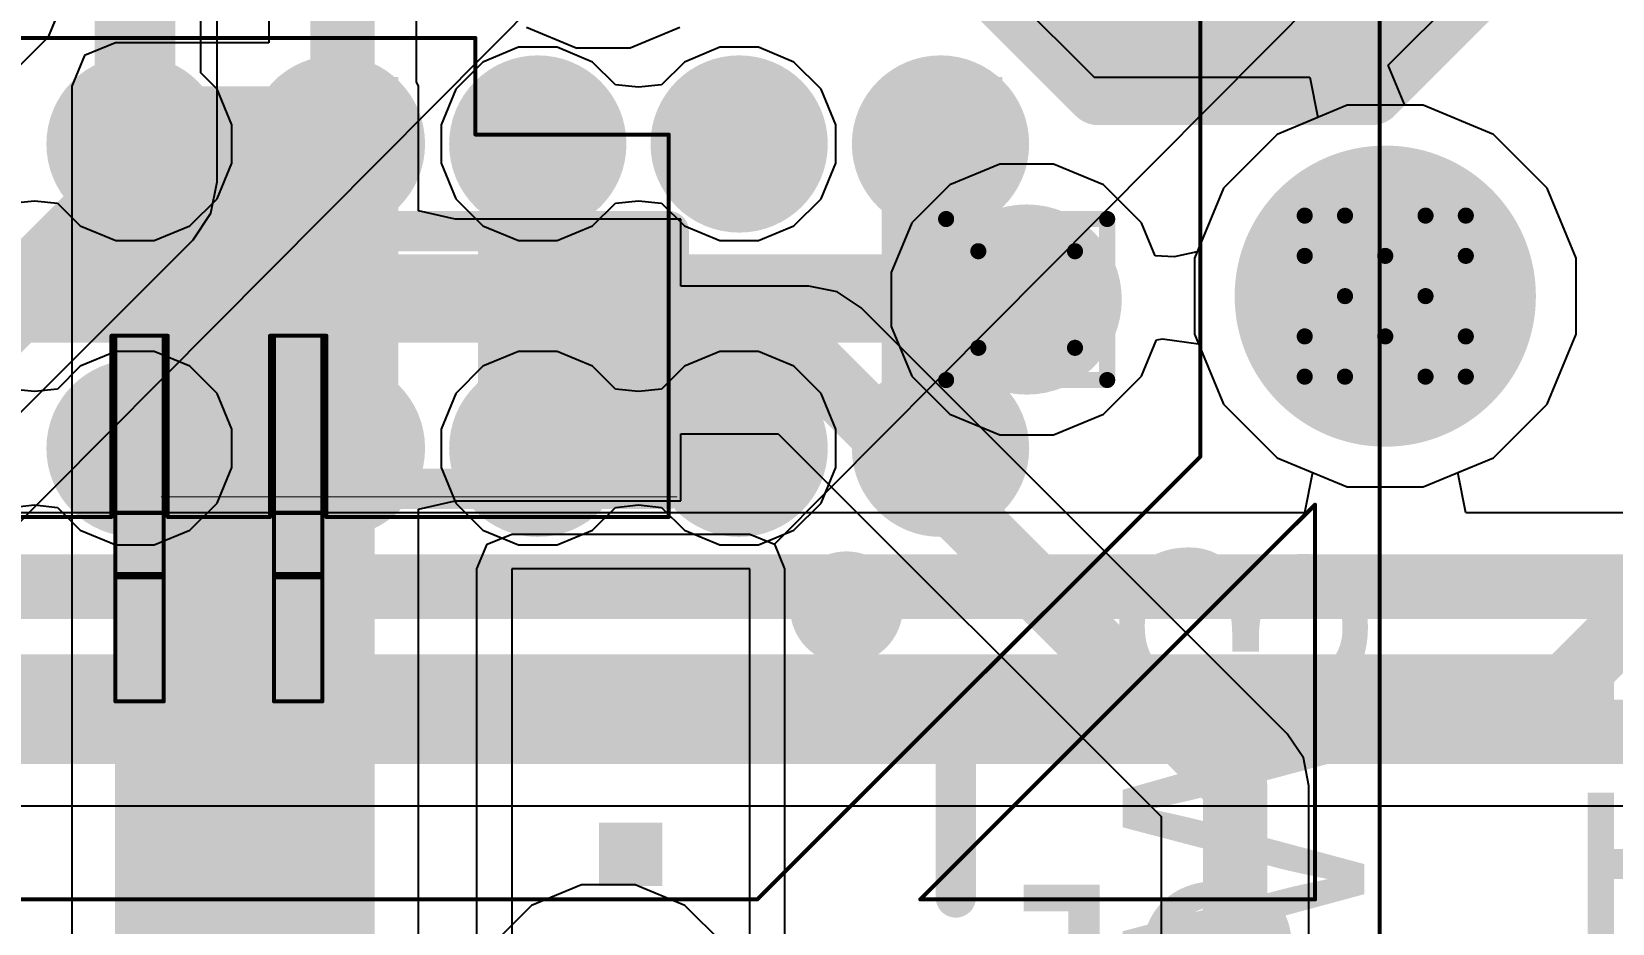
# Model space of a CAD drawing. Header units: inches. Extents: x -6 to 5433, y -4 to 5447.
# Drawn here: x 21.652 to 26.637, y -1.062 to 1.751 of the extents above; entities that cross this region are included whole.
import ezdxf

# ---------------------------------------------------------------- set-up
doc = ezdxf.new("R2010")
doc.units = ezdxf.units.IN
for name, color, linetype in [('Bottom Layer', 5, 'Continuous'), ('Bottom Overlay', 54, 'Continuous'), ('Bottom Paste', 16, 'Continuous'), ('Bottom Solder', 6, 'Continuous'), ('Drill Drawing', 1, 'Continuous'), ('Ground', 16, 'Continuous'), ('Mechanical 4', 56, 'Continuous'), ('Pad Holes', 156, 'Continuous'), ('Power', 76, 'Continuous'), ('Top Layer', 1, 'Continuous'), ('Top Overlay', 2, 'Continuous'), ('Top Paste', 8, 'Continuous'), ('Top Solder', 216, 'Continuous'), ('Via Holes', 16, 'Continuous')]:
    doc.layers.add(name, color=color, linetype=linetype)
doc.styles.add('Arial', font='', dxfattribs={"height": 0.2})
doc.styles.get('Arial').set_extended_font_data('Arial')

# ---------------------------------------------------------------- blocks, each defined once
blk = doc.blocks.new('T__________B_20')
at = {"layer": 'Bottom Layer'}
blk.add_hatch(color=5, dxfattribs=at).paths.add_polyline_path([(0.381, 0.762), (-0.381, 0.762), (-0.762, 0.381), (-0.762, -0.381), (-0.381, -0.762), (0.381, -0.762), (0.762, -0.381), (0.762, 0.381)])
at = {"layer": 'Bottom Paste'}
blk.add_hatch(color=16, dxfattribs=at).paths.add_polyline_path([(0.381, 0.762), (-0.381, 0.762), (-0.762, 0.381), (-0.762, -0.381), (-0.381, -0.762), (0.381, -0.762), (0.762, -0.381), (0.762, 0.381)])
at = {"layer": 'Bottom Solder'}
blk.add_hatch(color=6, dxfattribs=at).paths.add_polyline_path([(0.4318, 0.8636), (-0.4318, 0.8636), (-0.8636, 0.4318), (-0.8636, -0.4318), (-0.4318, -0.8636), (0.4318, -0.8636), (0.8636, -0.4318), (0.8636, 0.4318)])
at = {"layer": 'Bottom Overlay'}
for points in [[(-0.9398, 0.4318, 0.2, 0.2, 0), (-0.4318, 0.9398, 0.2, 0.2, 0)], [(0.4318, 0.9398, 0.2, 0.2, 0), (-0.4318, 0.9398, 0.2, 0.2, 0)], [(0.9398, 0.4318, 0.2, 0.2, 0), (0.4318, 0.9398, 0.2, 0.2, 0)], [(-0.9398, -0.4318, 0.2, 0.2, 0), (-0.9398, 0.4318, 0.2, 0.2, 0)], [(0.9398, -0.4318, 0.2, 0.2, 0), (0.9398, 0.4318, 0.2, 0.2, 0)], [(-0.4318, -0.9398, 0.2, 0.2, 0), (-0.9398, -0.4318, 0.2, 0.2, 0)], [(0.4318, -0.9398, 0.2, 0.2, 0), (0.9398, -0.4318, 0.2, 0.2, 0)], [(0.4318, -0.9398, 0.2, 0.2, 0), (-0.4318, -0.9398, 0.2, 0.2, 0)]]:
    blk.add_lwpolyline(points, format="xyseb", dxfattribs=at)
for points in [[(-0.4818, 0.9398, 0.1, 0.1, 1), (-0.3818, 0.9398, 0.1, 0.1, 1)], [(-0.4818, 0.9398, 0.1, 0.1, 1), (-0.3818, 0.9398, 0.1, 0.1, 1)], [(0.3818, 0.9398, 0.1, 0.1, 1), (0.4818, 0.9398, 0.1, 0.1, 1)], [(0.3818, 0.9398, 0.1, 0.1, 1), (0.4818, 0.9398, 0.1, 0.1, 1)], [(-0.9898, 0.4318, 0.1, 0.1, 1), (-0.8898, 0.4318, 0.1, 0.1, 1)], [(-0.9898, 0.4318, 0.1, 0.1, 1), (-0.8898, 0.4318, 0.1, 0.1, 1)], [(0.8898, 0.4318, 0.1, 0.1, 1), (0.9898, 0.4318, 0.1, 0.1, 1)], [(0.8898, 0.4318, 0.1, 0.1, 1), (0.9898, 0.4318, 0.1, 0.1, 1)], [(-0.9898, -0.4318, 0.1, 0.1, 1), (-0.8898, -0.4318, 0.1, 0.1, 1)], [(-0.9898, -0.4318, 0.1, 0.1, 1), (-0.8898, -0.4318, 0.1, 0.1, 1)], [(0.8898, -0.4318, 0.1, 0.1, 1), (0.9898, -0.4318, 0.1, 0.1, 1)], [(0.8898, -0.4318, 0.1, 0.1, 1), (0.9898, -0.4318, 0.1, 0.1, 1)], [(-0.4818, -0.9398, 0.1, 0.1, 1), (-0.3818, -0.9398, 0.1, 0.1, 1)], [(-0.4818, -0.9398, 0.1, 0.1, 1), (-0.3818, -0.9398, 0.1, 0.1, 1)], [(0.3818, -0.9398, 0.1, 0.1, 1), (0.4818, -0.9398, 0.1, 0.1, 1)], [(0.3818, -0.9398, 0.1, 0.1, 1), (0.4818, -0.9398, 0.1, 0.1, 1)]]:
    blk.add_lwpolyline(points, format="xyseb", close=True, dxfattribs=at)
blk = doc.blocks.new('TL3340AF160QG_B_50')
at = {"layer": 'Bottom Layer'}
for points in [[(-0.3, -0.075), (0.3, -0.075), (0.3, -1.875), (-0.3, -1.875)], [(-1.325, -0.875), (-1.125, -0.875), (-1.125, -1.075), (-1.325, -1.075)], [(-1.325, -0.875), (-1.125, -0.875), (-1.125, -1.075), (-1.325, -1.075)]]:
    blk.add_hatch(color=5, dxfattribs=at).paths.add_polyline_path(points)
at = {"layer": 'Bottom Paste'}
blk.add_hatch(color=16, dxfattribs=at).paths.add_polyline_path([(-0.3, -0.075), (0.3, -0.075), (0.3, -1.875), (-0.3, -1.875)])
at = {"layer": 'Bottom Solder'}
blk.add_hatch(color=6, dxfattribs=at).paths.add_polyline_path([(-0.4016, 0.0266), (0.4016, 0.0266), (0.4016, -1.9766), (-0.4016, -1.9766)])
at = {"layer": 'Bottom Layer'}
for p, q in [((-0.85, -1.875), (-0.85, -0.075)), ((-1.6, -0.375), (-1.6, -1.875)), ((-1.6, -1.875), (-0.85, -1.875))]:
    blk.add_line(p, q, dxfattribs=at)
at = {"layer": 'Bottom Overlay'}
for points in [[(-2.25, -0.8385, 0.127, 0.127, 0), (-2.25, -1.425, 0.127, 0.127, 0)], [(-1.9135, -1.425, 0.127, 0.127, 0), (-2.25, -1.425, 0.127, 0.127, 0)]]:
    blk.add_lwpolyline(points, format="xyseb", dxfattribs=at)
for points in [[(-2.2818, -0.8385, 0.0635, 0.0635, 1), (-2.2183, -0.8385, 0.0635, 0.0635, 1)], [(-2.2818, -1.425, 0.0635, 0.0635, 1), (-2.2183, -1.425, 0.0635, 0.0635, 1)], [(-2.2818, -1.425, 0.0635, 0.0635, 1), (-2.2183, -1.425, 0.0635, 0.0635, 1)], [(-1.9452, -1.425, 0.0635, 0.0635, 1), (-1.8817, -1.425, 0.0635, 0.0635, 1)], [(-1.8542, -1.7526, 0.254, 0.254, 1), (-1.9558, -1.7526, 0.254, 0.254, 1)], [(-2.0193, -1.7526, 0.127, 0.127, 1), (-1.8923, -1.7526, 0.127, 0.127, 1)], [(-1.9177, -1.7526, 0.127, 0.127, 1), (-1.7907, -1.7526, 0.127, 0.127, 1)]]:
    blk.add_lwpolyline(points, format="xyseb", close=True, dxfattribs=at)
at = {"layer": 'Bottom Solder'}
for p, q in [((-0.74, -0.075), (-0.74, -1.875)), ((-1.71, -1.875), (-1.71, -0.3751)), ((-1.6778, -1.9528), (-1.71, -1.875)), ((-0.74, -1.875), (-0.7722, -1.9528)), ((0.7722, -1.9528), (-5410.5359, -5449.3121)), ((-1.6778, -1.9528), (-5410.5359, -5449.3121)), ((-1.6, -1.985), (-1.6778, -1.9528)), ((-0.85, -1.985), (-1.6, -1.985)), ((-0.7722, -1.9528), (-0.85, -1.985))]:
    blk.add_line(p, q, dxfattribs=at)
blk = doc.blocks.new('R___0402_B_80')
at = {"layer": 'Bottom Layer'}
for points in [[(-0.2413, 0.3175), (-0.2413, -0.3175), (-0.6985, -0.3175), (-0.6985, 0.3175)], [(0.6985, 0.3175), (0.6985, -0.3175), (0.2413, -0.3175), (0.2413, 0.3175)]]:
    blk.add_hatch(color=5, dxfattribs=at).paths.add_polyline_path(points)
at = {"layer": 'Bottom Paste'}
for points in [[(-0.2413, 0.3175), (-0.2413, -0.3175), (-0.6985, -0.3175), (-0.6985, 0.3175)], [(0.6985, 0.3175), (0.6985, -0.3175), (0.2413, -0.3175), (0.2413, 0.3175)]]:
    blk.add_hatch(color=16, dxfattribs=at).paths.add_polyline_path(points)
at = {"layer": 'Bottom Solder'}
for points in [[(-0.1863, 0.3725), (-0.1863, -0.3725), (-0.7535, -0.3725), (-0.7535, 0.3725)], [(0.7535, 0.3725), (0.7535, -0.3725), (0.1863, -0.3725), (0.1863, 0.3725)]]:
    blk.add_hatch(color=6, dxfattribs=at).paths.add_polyline_path(points)
at = {"layer": 'Bottom Overlay'}
for points in [[(0.7874, 0.4064, 0.127, 0.127, 0), (-0.7874, 0.4064, 0.127, 0.127, 0)], [(-0.7874, 0.4064, 0.127, 0.127, 0), (-0.7874, -0.4064, 0.127, 0.127, 0)], [(0.7874, 0.4064, 0.127, 0.127, 0), (0.7874, -0.4064, 0.127, 0.127, 0)], [(0.8128, 0.4318, 0.00323, 0.00323, 0), (-0.8128, 0.4318, 0.00323, 0.00323, 0)], [(0.7874, -0.4064, 0.127, 0.127, 0), (-0.7874, -0.4064, 0.127, 0.127, 0)]]:
    blk.add_lwpolyline(points, format="xyseb", dxfattribs=at)
for points in [[(-0.8191, 0.4064, 0.0635, 0.0635, 1), (-0.7556, 0.4064, 0.0635, 0.0635, 1)], [(-0.8191, 0.4064, 0.0635, 0.0635, 1), (-0.7556, 0.4064, 0.0635, 0.0635, 1)], [(0.7556, 0.4064, 0.0635, 0.0635, 1), (0.8191, 0.4064, 0.0635, 0.0635, 1)], [(0.7556, 0.4064, 0.0635, 0.0635, 1), (0.8191, 0.4064, 0.0635, 0.0635, 1)], [(-0.8136, 0.4318, 0.00161, 0.00161, 1), (-0.812, 0.4318, 0.00161, 0.00161, 1)], [(0.812, 0.4318, 0.00161, 0.00161, 1), (0.8136, 0.4318, 0.00161, 0.00161, 1)], [(-0.8191, -0.4064, 0.0635, 0.0635, 1), (-0.7556, -0.4064, 0.0635, 0.0635, 1)], [(-0.8191, -0.4064, 0.0635, 0.0635, 1), (-0.7556, -0.4064, 0.0635, 0.0635, 1)], [(0.7556, -0.4064, 0.0635, 0.0635, 1), (0.8191, -0.4064, 0.0635, 0.0635, 1)], [(0.7556, -0.4064, 0.0635, 0.0635, 1), (0.8191, -0.4064, 0.0635, 0.0635, 1)]]:
    blk.add_lwpolyline(points, format="xyseb", close=True, dxfattribs=at)
blk = doc.blocks.new('ADM6_30_01_5_L_4_2_A_TR_155')
at = {"layer": 'Bottom Solder'}
h = blk.add_hatch(color=6, dxfattribs=at)
edge = h.paths.add_edge_path()
edge.add_arc((-10.61, 1.27), 0.1016, 0, 360)
at = {"layer": 'Pad Holes'}
h = blk.add_hatch(color=7, dxfattribs=at)
edge = h.paths.add_edge_path()
edge.add_arc((-10.61, 1.27), 0.475, 0, 360)
at = {"layer": 'Top Layer'}
h = blk.add_hatch(color=1, dxfattribs=at)
edge = h.paths.add_edge_path()
edge.add_arc((-9.2075, 1.75), 0.178, 0, 360)
h = blk.add_hatch(color=1, dxfattribs=at)
edge = h.paths.add_edge_path()
edge.add_arc((-8.5725, 1.75), 0.178, 0, 360)
h = blk.add_hatch(color=1, dxfattribs=at)
edge = h.paths.add_edge_path()
edge.add_arc((-7.9375, 1.75), 0.178, 0, 360)
h = blk.add_hatch(color=1, dxfattribs=at)
edge = h.paths.add_edge_path()
edge.add_arc((-7.3025, 1.75), 0.178, 0, 360)
h = blk.add_hatch(color=1, dxfattribs=at)
edge = h.paths.add_edge_path()
edge.add_arc((-6.6675, 1.75), 0.178, 0, 360)
h = blk.add_hatch(color=1, dxfattribs=at)
edge = h.paths.add_edge_path()
edge.add_arc((-9.2075, 0.79), 0.178, 0, 360)
h = blk.add_hatch(color=1, dxfattribs=at)
edge = h.paths.add_edge_path()
edge.add_arc((-8.5725, 0.79), 0.178, 0, 360)
h = blk.add_hatch(color=1, dxfattribs=at)
edge = h.paths.add_edge_path()
edge.add_arc((-7.9375, 0.79), 0.178, 0, 360)
h = blk.add_hatch(color=1, dxfattribs=at)
edge = h.paths.add_edge_path()
edge.add_arc((-7.3025, 0.79), 0.178, 0, 360)
h = blk.add_hatch(color=1, dxfattribs=at)
edge = h.paths.add_edge_path()
edge.add_arc((-6.6675, 0.79), 0.178, 0, 360)
at = {"layer": 'Top Paste'}
h = blk.add_hatch(color=8, dxfattribs=at)
edge = h.paths.add_edge_path()
edge.add_arc((-9.2075, 1.75), 0.178, 0, 360)
h = blk.add_hatch(color=8, dxfattribs=at)
edge = h.paths.add_edge_path()
edge.add_arc((-8.5725, 1.75), 0.178, 0, 360)
h = blk.add_hatch(color=8, dxfattribs=at)
edge = h.paths.add_edge_path()
edge.add_arc((-7.9375, 1.75), 0.178, 0, 360)
h = blk.add_hatch(color=8, dxfattribs=at)
edge = h.paths.add_edge_path()
edge.add_arc((-7.3025, 1.75), 0.178, 0, 360)
h = blk.add_hatch(color=8, dxfattribs=at)
edge = h.paths.add_edge_path()
edge.add_arc((-6.6675, 1.75), 0.178, 0, 360)
h = blk.add_hatch(color=8, dxfattribs=at)
edge = h.paths.add_edge_path()
edge.add_arc((-9.2075, 0.79), 0.178, 0, 360)
h = blk.add_hatch(color=8, dxfattribs=at)
edge = h.paths.add_edge_path()
edge.add_arc((-8.5725, 0.79), 0.178, 0, 360)
h = blk.add_hatch(color=8, dxfattribs=at)
edge = h.paths.add_edge_path()
edge.add_arc((-7.9375, 0.79), 0.178, 0, 360)
h = blk.add_hatch(color=8, dxfattribs=at)
edge = h.paths.add_edge_path()
edge.add_arc((-7.3025, 0.79), 0.178, 0, 360)
h = blk.add_hatch(color=8, dxfattribs=at)
edge = h.paths.add_edge_path()
edge.add_arc((-6.6675, 0.79), 0.178, 0, 360)
at = {"layer": 'Top Solder'}
h = blk.add_hatch(color=216, dxfattribs=at)
edge = h.paths.add_edge_path()
edge.add_arc((-9.2075, 1.75), 0.2796, 0, 360)
h = blk.add_hatch(color=216, dxfattribs=at)
edge = h.paths.add_edge_path()
edge.add_arc((-8.5725, 1.75), 0.2796, 0, 360)
h = blk.add_hatch(color=216, dxfattribs=at)
edge = h.paths.add_edge_path()
edge.add_arc((-7.9375, 1.75), 0.2796, 0, 360)
h = blk.add_hatch(color=216, dxfattribs=at)
edge = h.paths.add_edge_path()
edge.add_arc((-7.3025, 1.75), 0.2796, 0, 360)
h = blk.add_hatch(color=216, dxfattribs=at)
edge = h.paths.add_edge_path()
edge.add_arc((-6.6675, 1.75), 0.2796, 0, 360)
h = blk.add_hatch(color=216, dxfattribs=at)
edge = h.paths.add_edge_path()
edge.add_arc((-10.61, 1.27), 0.1016, 0, 360)
h = blk.add_hatch(color=216, dxfattribs=at)
edge = h.paths.add_edge_path()
edge.add_arc((-9.2075, 0.79), 0.2796, 0, 360)
h = blk.add_hatch(color=216, dxfattribs=at)
edge = h.paths.add_edge_path()
edge.add_arc((-8.5725, 0.79), 0.2796, 0, 360)
h = blk.add_hatch(color=216, dxfattribs=at)
edge = h.paths.add_edge_path()
edge.add_arc((-7.9375, 0.79), 0.2796, 0, 360)
h = blk.add_hatch(color=216, dxfattribs=at)
edge = h.paths.add_edge_path()
edge.add_arc((-7.3025, 0.79), 0.2796, 0, 360)
h = blk.add_hatch(color=216, dxfattribs=at)
edge = h.paths.add_edge_path()
edge.add_arc((-6.6675, 0.79), 0.2796, 0, 360)
at = {"layer": 'Top Overlay'}
for points in [[(-11.178, 2.5, 0.2, 0.2, 0), (-11.885, 1.793, 0.2, 0.2, 0)], [(11.178, 2.5, 0.2, 0.2, 0), (-11.178, 2.5, 0.2, 0.2, 0)]]:
    blk.add_lwpolyline(points, format="xyseb", dxfattribs=at)
blk.add_lwpolyline([(-11.228, 2.5, 0.1, 0.1, 1), (-11.128, 2.5, 0.1, 0.1, 1)], format="xyseb", close=True, dxfattribs=at)
blk.add_lwpolyline([(-11.228, 2.5, 0.1, 0.1, 1), (-11.128, 2.5, 0.1, 0.1, 1)], format="xyseb", close=True, dxfattribs=at)

msp = doc.modelspace()

# ---------------------------------------------------------------- hatches: boundary and pattern name
at = {"layer": 'Bottom Layer'}
msp.add_hatch(color=5, dxfattribs=at).paths.add_polyline_path([(22.7341, 1.5789), (21.9162, 1.5789), (21.9162, -1.7265), (22.7341, -1.7265)])
h = msp.add_hatch(color=5, dxfattribs=at)
edge = h.paths.add_edge_path()
edge.add_arc((24.7897, 0.906), 0.3, 0, 360)
at = {"layer": 'Ground'}
h = msp.add_hatch(color=16, dxfattribs=at)
edge = h.paths.add_edge_path()
edge.add_arc((24.7897, 0.906), 0.3, 0, 360)
at = {"layer": 'Power'}
h = msp.add_hatch(color=76, dxfattribs=at)
edge = h.paths.add_edge_path()
edge.add_arc((24.7897, 0.906), 0.3, 0, 360)
at = {"layer": 'Top Layer'}
for points in [[(22.4271, 0.2362), (22.8081, 0.2362), (22.8081, 1.6078), (22.4271, 1.6078)], [(24.3321, 0.2362), (24.7131, 0.2362), (24.7131, 1.6078), (24.3321, 1.6078)], [(8.0081, 0.7696), (24.7131, 0.7696), (24.7131, 1.049), (8.0081, 1.049)]]:
    msp.add_hatch(color=1, dxfattribs=at).paths.add_polyline_path(points)
h = msp.add_hatch(color=1, dxfattribs=at)
edge = h.paths.add_edge_path()
edge.add_arc((24.7897, 0.906), 0.3, 0, 360)
at = {"layer": 'Via Holes'}
h = msp.add_hatch(color=7, dxfattribs=at)
edge = h.paths.add_edge_path()
edge.add_arc((24.7897, 0.906), 0.15, 0, 360)

# ---------------------------------------------------------------- linework, layer by layer
at = {"layer": 'Bottom Layer'}
for p, q in [((22.8656, 1.5933), (22.8656, 2.4576)), ((24.5579, 2.0516), (25.0024, 1.6071)), ((25.9301, 1.6457), (26.3359, 2.0516)), ((22.3995, 1.9695), (22.3995, 1.7163)), ((21.7051, 1.7345), (21.7701, 1.8914)), ((21.585, 1.6144), (21.7051, 1.7345)), ((21.9162, 1.7163), (21.819, 1.6761)), ((22.3995, 1.7163), (21.9162, 1.7163)), ((21.819, 1.6761), (21.7788, 1.5789)), ((25.9827, 1.5187), (25.9301, 1.6457)), ((25.0024, 1.6071), (25.6824, 1.6071)), ((25.6824, 1.6071), (25.7076, 1.4801)), ((21.7788, 1.5789), (21.7788, -1.7265)), ((22.8716, 1.5789), (22.8656, 1.5933)), ((22.8716, 1.1857), (22.8716, 1.5789)), ((26.0403, 1.5187), (25.9827, 1.5187)), ((26.2616, 1.4271), (26.0403, 1.5187)), ((25.7076, 1.4801), (25.5796, 1.4271)), ((25.5796, 1.4271), (25.4102, 1.2578)), ((26.4309, 1.2578), (26.2616, 1.4271)), ((25.4102, 1.2578), (25.3186, 1.0365)), ((26.5226, 1.0365), (26.4309, 1.2578)), ((22.9879, 1.1598), (22.8716, 1.1857)), ((22.9986, 1.1598), (22.9879, 1.1598)), ((23.6991, 1.1598), (22.9986, 1.1598)), ((23.6991, 0.9483), (23.6991, 1.1598)), ((25.3186, 1.0365), (25.3186, 0.797)), ((26.5226, 0.797), (26.5226, 1.0365)), ((24.1031, 0.9483), (23.6991, 0.9483)), ((24.1923, 0.9306), (24.1031, 0.9483)), ((24.2679, 0.8801), (24.1923, 0.9306)), ((25.6117, -0.4637), (24.2679, 0.8801)), ((25.3186, 0.797), (25.4102, 0.5757)), ((26.4309, 0.5757), (26.5226, 0.797)), ((25.4102, 0.5757), (25.5796, 0.4064)), ((26.2616, 0.4064), (26.4309, 0.5757)), ((23.6991, 0.2708), (23.6991, 0.4822)), ((23.6991, 0.4822), (24.0066, 0.4822)), ((24.0066, 0.4822), (25.2139, -0.7251)), ((25.5796, 0.4064), (25.8009, 0.3147)), ((26.0403, 0.3147), (26.2616, 0.4064)), ((25.8009, 0.3147), (26.0403, 0.3147)), ((22.8716, 0.2448), (22.9879, 0.2708)), ((22.9879, 0.2708), (22.9986, 0.2708)), ((22.9986, 0.2708), (23.6991, 0.2708)), ((22.8716, -1.7265), (22.8716, 0.2448)), ((25.6623, -0.5394), (25.6117, -0.4637)), ((25.68, -0.6285), (25.6623, -0.5394)), ((25.68, -1.3694), (25.68, -0.6285)), ((25.2139, -0.7251), (25.2139, -1.3694))]:
    msp.add_line(p, q, dxfattribs=at)
for points in [[(22.6325, 1.2775, 0.2032, 0.2032, 0), (22.6325, 2.5542, 0.2032, 0.2032, 0)], [(23.3435, 0.7153, 0.2032, 0.2032, 0), (24.1031, 0.7153, 0.2032, 0.2032, 0)], [(24.1031, 0.7153, 0.2032, 0.2032, 0), (25.4469, -0.6285, 0.2032, 0.2032, 0)], [(25.4469, -1.735, 0.2032, 0.2032, 0), (25.4469, -0.6285, 0.2032, 0.2032, 0)]]:
    msp.add_lwpolyline(points, format="xyseb", dxfattribs=at)
for points in [[(22.5817, 1.2775, 0.1016, 0.1016, 1), (22.6833, 1.2775, 0.1016, 0.1016, 1)], [(23.2927, 0.7153, 0.1016, 0.1016, 1), (23.3943, 0.7153, 0.1016, 0.1016, 1)], [(24.0523, 0.7153, 0.1016, 0.1016, 1), (24.1539, 0.7153, 0.1016, 0.1016, 1)], [(24.0523, 0.7153, 0.1016, 0.1016, 1), (24.1539, 0.7153, 0.1016, 0.1016, 1)], [(25.3961, -0.6285, 0.1016, 0.1016, 1), (25.4977, -0.6285, 0.1016, 0.1016, 1)], [(25.3961, -0.6285, 0.1016, 0.1016, 1), (25.4977, -0.6285, 0.1016, 0.1016, 1)]]:
    msp.add_lwpolyline(points, format="xyseb", close=True, dxfattribs=at)
at = {"layer": 'Drill Drawing'}
for points in [[(24.5357, 1.16, 0.0508, 0.0508, 0), (25.0437, 1.16, 0.0508, 0.0508, 0)], [(24.5357, 0.652, 0.0508, 0.0508, 0), (24.5357, 1.16, 0.0508, 0.0508, 0)], [(25.0437, 0.652, 0.0508, 0.0508, 0), (25.0437, 1.16, 0.0508, 0.0508, 0)], [(25.6666, 1.0437, 0.0508, 0.0508, 0), (25.6666, 1.1707, 0.0508, 0.0508, 0)], [(25.6666, 1.1707, 0.0508, 0.0508, 0), (25.7936, 1.1707, 0.0508, 0.0508, 0)], [(25.7936, 1.1707, 0.0508, 0.0508, 0), (25.9206, 1.0437, 0.0508, 0.0508, 0)], [(25.9206, 1.0437, 0.0508, 0.0508, 0), (26.0476, 1.1707, 0.0508, 0.0508, 0)], [(26.0476, 1.1707, 0.0508, 0.0508, 0), (26.1746, 1.1707, 0.0508, 0.0508, 0)], [(26.1746, 1.0437, 0.0508, 0.0508, 0), (26.1746, 1.1707, 0.0508, 0.0508, 0)], [(24.6373, 1.0584, 0.0508, 0.0508, 0), (24.9421, 1.0584, 0.0508, 0.0508, 0)], [(24.6373, 0.7536, 0.0508, 0.0508, 0), (24.6373, 1.0584, 0.0508, 0.0508, 0)], [(24.9421, 0.7536, 0.0508, 0.0508, 0), (24.9421, 1.0584, 0.0508, 0.0508, 0)], [(25.6666, 1.0437, 0.0508, 0.0508, 0), (25.7936, 0.9167, 0.0508, 0.0508, 0)], [(26.0476, 0.9167, 0.0508, 0.0508, 0), (26.1746, 1.0437, 0.0508, 0.0508, 0)], [(25.6666, 0.7897, 0.0508, 0.0508, 0), (25.7936, 0.9167, 0.0508, 0.0508, 0)], [(26.0476, 0.9167, 0.0508, 0.0508, 0), (26.1746, 0.7897, 0.0508, 0.0508, 0)], [(25.6666, 0.6627, 0.0508, 0.0508, 0), (25.6666, 0.7897, 0.0508, 0.0508, 0)], [(25.7936, 0.6627, 0.0508, 0.0508, 0), (25.9206, 0.7897, 0.0508, 0.0508, 0)], [(25.9206, 0.7897, 0.0508, 0.0508, 0), (26.0476, 0.6627, 0.0508, 0.0508, 0)], [(26.1746, 0.6627, 0.0508, 0.0508, 0), (26.1746, 0.7897, 0.0508, 0.0508, 0)], [(24.6373, 0.7536, 0.0508, 0.0508, 0), (24.9421, 0.7536, 0.0508, 0.0508, 0)], [(24.5357, 0.652, 0.0508, 0.0508, 0), (25.0437, 0.652, 0.0508, 0.0508, 0)], [(25.6666, 0.6627, 0.0508, 0.0508, 0), (25.7936, 0.6627, 0.0508, 0.0508, 0)], [(26.0476, 0.6627, 0.0508, 0.0508, 0), (26.1746, 0.6627, 0.0508, 0.0508, 0)]]:
    msp.add_lwpolyline(points, format="xyseb", dxfattribs=at)
for points in [[(24.523, 1.16, 0.0254, 0.0254, 1), (24.5484, 1.16, 0.0254, 0.0254, 1)], [(24.523, 1.16, 0.0254, 0.0254, 1), (24.5484, 1.16, 0.0254, 0.0254, 1)], [(25.031, 1.16, 0.0254, 0.0254, 1), (25.0564, 1.16, 0.0254, 0.0254, 1)], [(25.031, 1.16, 0.0254, 0.0254, 1), (25.0564, 1.16, 0.0254, 0.0254, 1)], [(25.6539, 1.1707, 0.0254, 0.0254, 1), (25.6793, 1.1707, 0.0254, 0.0254, 1)], [(25.6539, 1.1707, 0.0254, 0.0254, 1), (25.6793, 1.1707, 0.0254, 0.0254, 1)], [(25.7809, 1.1707, 0.0254, 0.0254, 1), (25.8063, 1.1707, 0.0254, 0.0254, 1)], [(25.7809, 1.1707, 0.0254, 0.0254, 1), (25.8063, 1.1707, 0.0254, 0.0254, 1)], [(26.0349, 1.1707, 0.0254, 0.0254, 1), (26.0603, 1.1707, 0.0254, 0.0254, 1)], [(26.0349, 1.1707, 0.0254, 0.0254, 1), (26.0603, 1.1707, 0.0254, 0.0254, 1)], [(26.1619, 1.1707, 0.0254, 0.0254, 1), (26.1873, 1.1707, 0.0254, 0.0254, 1)], [(26.1619, 1.1707, 0.0254, 0.0254, 1), (26.1873, 1.1707, 0.0254, 0.0254, 1)], [(24.6246, 1.0584, 0.0254, 0.0254, 1), (24.65, 1.0584, 0.0254, 0.0254, 1)], [(24.6246, 1.0584, 0.0254, 0.0254, 1), (24.65, 1.0584, 0.0254, 0.0254, 1)], [(24.9294, 1.0584, 0.0254, 0.0254, 1), (24.9548, 1.0584, 0.0254, 0.0254, 1)], [(24.9294, 1.0584, 0.0254, 0.0254, 1), (24.9548, 1.0584, 0.0254, 0.0254, 1)], [(25.6539, 1.0437, 0.0254, 0.0254, 1), (25.6793, 1.0437, 0.0254, 0.0254, 1)], [(25.6539, 1.0437, 0.0254, 0.0254, 1), (25.6793, 1.0437, 0.0254, 0.0254, 1)], [(25.9079, 1.0437, 0.0254, 0.0254, 1), (25.9333, 1.0437, 0.0254, 0.0254, 1)], [(25.9079, 1.0437, 0.0254, 0.0254, 1), (25.9333, 1.0437, 0.0254, 0.0254, 1)], [(26.1619, 1.0437, 0.0254, 0.0254, 1), (26.1873, 1.0437, 0.0254, 0.0254, 1)], [(26.1619, 1.0437, 0.0254, 0.0254, 1), (26.1873, 1.0437, 0.0254, 0.0254, 1)], [(25.7809, 0.9167, 0.0254, 0.0254, 1), (25.8063, 0.9167, 0.0254, 0.0254, 1)], [(25.7809, 0.9167, 0.0254, 0.0254, 1), (25.8063, 0.9167, 0.0254, 0.0254, 1)], [(26.0349, 0.9167, 0.0254, 0.0254, 1), (26.0603, 0.9167, 0.0254, 0.0254, 1)], [(26.0349, 0.9167, 0.0254, 0.0254, 1), (26.0603, 0.9167, 0.0254, 0.0254, 1)], [(25.6539, 0.7897, 0.0254, 0.0254, 1), (25.6793, 0.7897, 0.0254, 0.0254, 1)], [(25.6539, 0.7897, 0.0254, 0.0254, 1), (25.6793, 0.7897, 0.0254, 0.0254, 1)], [(25.9079, 0.7897, 0.0254, 0.0254, 1), (25.9333, 0.7897, 0.0254, 0.0254, 1)], [(25.9079, 0.7897, 0.0254, 0.0254, 1), (25.9333, 0.7897, 0.0254, 0.0254, 1)], [(26.1619, 0.7897, 0.0254, 0.0254, 1), (26.1873, 0.7897, 0.0254, 0.0254, 1)], [(26.1619, 0.7897, 0.0254, 0.0254, 1), (26.1873, 0.7897, 0.0254, 0.0254, 1)], [(24.6246, 0.7536, 0.0254, 0.0254, 1), (24.65, 0.7536, 0.0254, 0.0254, 1)], [(24.6246, 0.7536, 0.0254, 0.0254, 1), (24.65, 0.7536, 0.0254, 0.0254, 1)], [(24.9294, 0.7536, 0.0254, 0.0254, 1), (24.9548, 0.7536, 0.0254, 0.0254, 1)], [(24.9294, 0.7536, 0.0254, 0.0254, 1), (24.9548, 0.7536, 0.0254, 0.0254, 1)], [(24.523, 0.652, 0.0254, 0.0254, 1), (24.5484, 0.652, 0.0254, 0.0254, 1)], [(24.523, 0.652, 0.0254, 0.0254, 1), (24.5484, 0.652, 0.0254, 0.0254, 1)], [(25.031, 0.652, 0.0254, 0.0254, 1), (25.0564, 0.652, 0.0254, 0.0254, 1)], [(25.031, 0.652, 0.0254, 0.0254, 1), (25.0564, 0.652, 0.0254, 0.0254, 1)], [(25.6539, 0.6627, 0.0254, 0.0254, 1), (25.6793, 0.6627, 0.0254, 0.0254, 1)], [(25.6539, 0.6627, 0.0254, 0.0254, 1), (25.6793, 0.6627, 0.0254, 0.0254, 1)], [(25.7809, 0.6627, 0.0254, 0.0254, 1), (25.8063, 0.6627, 0.0254, 0.0254, 1)], [(25.7809, 0.6627, 0.0254, 0.0254, 1), (25.8063, 0.6627, 0.0254, 0.0254, 1)], [(26.0349, 0.6627, 0.0254, 0.0254, 1), (26.0603, 0.6627, 0.0254, 0.0254, 1)], [(26.0349, 0.6627, 0.0254, 0.0254, 1), (26.0603, 0.6627, 0.0254, 0.0254, 1)], [(26.1619, 0.6627, 0.0254, 0.0254, 1), (26.1873, 0.6627, 0.0254, 0.0254, 1)], [(26.1619, 0.6627, 0.0254, 0.0254, 1), (26.1873, 0.6627, 0.0254, 0.0254, 1)]]:
    msp.add_lwpolyline(points, format="xyseb", close=True, dxfattribs=at)
at = {"layer": 'Ground'}
for p, q in [((21.7051, 1.7345), (21.7505, 1.844)), ((21.585, 1.6144), (21.7051, 1.7345)), ((25.8009, 1.5187), (25.5796, 1.4271)), ((26.0403, 1.5187), (25.8009, 1.5187)), ((26.2616, 1.4271), (26.0403, 1.5187)), ((25.5796, 1.4271), (25.4102, 1.2578)), ((26.4309, 1.2578), (26.2616, 1.4271)), ((25.4102, 1.2578), (25.3186, 1.0365)), ((26.5226, 1.0365), (26.4309, 1.2578)), ((25.3186, 1.0365), (25.3186, 0.797)), ((26.5226, 0.797), (26.5226, 1.0365)), ((25.3186, 0.797), (25.4102, 0.5757)), ((26.4309, 0.5757), (26.5226, 0.797)), ((25.4102, 0.5757), (25.5796, 0.4064)), ((26.2616, 0.4064), (26.4309, 0.5757)), ((25.5796, 0.4064), (25.6914, 0.3601)), ((26.1498, 0.3601), (26.2616, 0.4064)), ((25.6914, 0.3601), (25.6662, 0.2331)), ((26.175, 0.2331), (26.1498, 0.3601)), ((25.6662, 0.2331), (17.8409, 0.2331)), ((37.1145, 0.2331), (26.175, 0.2331)), ((17.5521, -0.691), (38.5611, -0.691))]:
    msp.add_line(p, q, dxfattribs=at)
for points in [[(17.7443, 0, 0.2032, 0.2032, 0), (37.211, 0, 0.2032, 0.2032, 0)], [(17.5521, -0.4579, 0.2032, 0.2032, 0), (38.5611, -0.4579, 0.2032, 0.2032, 0)]]:
    msp.add_lwpolyline(points, format="xyseb", dxfattribs=at)
at = {"layer": 'Mechanical 4'}
for points in [[(25.9025, -1.4945, 0.0127, 0.0127, 0), (25.9025, 5.7445, 0.0127, 0.0127, 0)], [(25.3374, 0.4105, 0.0127, 0.0127, 0), (25.3374, 5.2365, 0.0127, 0.0127, 0)], [(19.3559, 1.7313, 0.0127, 0.0127, 0), (23.0514, 1.7313, 0.0127, 0.0127, 0)], [(23.0514, 1.4265, 0.0127, 0.0127, 0), (23.0514, 1.7313, 0.0127, 0.0127, 0)], [(23.0514, 1.4265, 0.0127, 0.0127, 0), (23.661, 1.4265, 0.0127, 0.0127, 0)], [(23.661, 0.22, 0.0127, 0.0127, 0), (23.661, 1.4265, 0.0127, 0.0127, 0)], [(21.9035, 0.7915, 0.0127, 0.0127, 0), (22.0813, 0.7915, 0.0127, 0.0127, 0)], [(21.9035, 0.22, 0.0127, 0.0127, 0), (21.9035, 0.7915, 0.0127, 0.0127, 0)], [(21.9162, -0.362, 0.0127, 0.0127, 0), (21.9162, 0.7915, 0.0127, 0.0127, 0)], [(22.0686, -0.362, 0.0127, 0.0127, 0), (22.0686, 0.7915, 0.0127, 0.0127, 0)], [(22.0813, 0.22, 0.0127, 0.0127, 0), (22.0813, 0.7915, 0.0127, 0.0127, 0)], [(22.4037, 0.7915, 0.0127, 0.0127, 0), (22.5815, 0.7915, 0.0127, 0.0127, 0)], [(22.4037, 0.22, 0.0127, 0.0127, 0), (22.4037, 0.7915, 0.0127, 0.0127, 0)], [(22.4164, -0.362, 0.0127, 0.0127, 0), (22.4164, 0.7915, 0.0127, 0.0127, 0)], [(22.5688, -0.362, 0.0127, 0.0127, 0), (22.5688, 0.7915, 0.0127, 0.0127, 0)], [(22.5815, 0.22, 0.0127, 0.0127, 0), (22.5815, 0.7915, 0.0127, 0.0127, 0)], [(23.9404, -0.9865, 0.0127, 0.0127, 0), (25.3374, 0.4105, 0.0127, 0.0127, 0)], [(24.4542, -0.9865, 0.0127, 0.0127, 0), (25.6993, 0.2586, 0.0127, 0.0127, 0)], [(25.6993, -0.9865, 0.0127, 0.0127, 0), (25.6993, 0.2586, 0.0127, 0.0127, 0)], [(21.5812, 0.22, 0.0127, 0.0127, 0), (21.9035, 0.22, 0.0127, 0.0127, 0)], [(21.9162, 0.233, 0.0127, 0.0127, 0), (22.0686, 0.233, 0.0127, 0.0127, 0)], [(22.0813, 0.22, 0.0127, 0.0127, 0), (22.4037, 0.22, 0.0127, 0.0127, 0)], [(22.4164, 0.233, 0.0127, 0.0127, 0), (22.5688, 0.233, 0.0127, 0.0127, 0)], [(22.5815, 0.22, 0.0127, 0.0127, 0), (23.661, 0.22, 0.0127, 0.0127, 0)], [(21.9162, 0.0397, 0.0127, 0.0127, 0), (22.0686, 0.0397, 0.0127, 0.0127, 0)], [(21.9162, 0.0293, 0.0127, 0.0127, 0), (22.0686, 0.0293, 0.0127, 0.0127, 0)], [(22.4164, 0.0397, 0.0127, 0.0127, 0), (22.5688, 0.0397, 0.0127, 0.0127, 0)], [(22.4164, 0.0293, 0.0127, 0.0127, 0), (22.5688, 0.0293, 0.0127, 0.0127, 0)], [(21.9162, -0.362, 0.0127, 0.0127, 0), (22.0686, -0.362, 0.0127, 0.0127, 0)], [(22.4164, -0.362, 0.0127, 0.0127, 0), (22.5688, -0.362, 0.0127, 0.0127, 0)], [(17.9592, -0.9865, 0.0127, 0.0127, 0), (23.9404, -0.9865, 0.0127, 0.0127, 0)], [(24.4542, -0.9865, 0.0127, 0.0127, 0), (25.6993, -0.9865, 0.0127, 0.0127, 0)]]:
    msp.add_lwpolyline(points, format="xyseb", dxfattribs=at)
for points in [[(23.0482, 1.7313, 0.00635, 0.00635, 1), (23.0545, 1.7313, 0.00635, 0.00635, 1)], [(23.0482, 1.7313, 0.00635, 0.00635, 1), (23.0545, 1.7313, 0.00635, 0.00635, 1)], [(23.0482, 1.4265, 0.00635, 0.00635, 1), (23.0545, 1.4265, 0.00635, 0.00635, 1)], [(23.0482, 1.4265, 0.00635, 0.00635, 1), (23.0545, 1.4265, 0.00635, 0.00635, 1)], [(23.6578, 1.4265, 0.00635, 0.00635, 1), (23.6641, 1.4265, 0.00635, 0.00635, 1)], [(23.6578, 1.4265, 0.00635, 0.00635, 1), (23.6641, 1.4265, 0.00635, 0.00635, 1)], [(21.9004, 0.7915, 0.00635, 0.00635, 1), (21.9067, 0.7915, 0.00635, 0.00635, 1)], [(21.9004, 0.7915, 0.00635, 0.00635, 1), (21.9067, 0.7915, 0.00635, 0.00635, 1)], [(21.9131, 0.7915, 0.00635, 0.00635, 1), (21.9194, 0.7915, 0.00635, 0.00635, 1)], [(22.0655, 0.7915, 0.00635, 0.00635, 1), (22.0718, 0.7915, 0.00635, 0.00635, 1)], [(22.0782, 0.7915, 0.00635, 0.00635, 1), (22.0845, 0.7915, 0.00635, 0.00635, 1)], [(22.0782, 0.7915, 0.00635, 0.00635, 1), (22.0845, 0.7915, 0.00635, 0.00635, 1)], [(22.4005, 0.7915, 0.00635, 0.00635, 1), (22.4068, 0.7915, 0.00635, 0.00635, 1)], [(22.4005, 0.7915, 0.00635, 0.00635, 1), (22.4068, 0.7915, 0.00635, 0.00635, 1)], [(22.4132, 0.7915, 0.00635, 0.00635, 1), (22.4195, 0.7915, 0.00635, 0.00635, 1)], [(22.5656, 0.7915, 0.00635, 0.00635, 1), (22.5719, 0.7915, 0.00635, 0.00635, 1)], [(22.5783, 0.7915, 0.00635, 0.00635, 1), (22.5846, 0.7915, 0.00635, 0.00635, 1)], [(22.5783, 0.7915, 0.00635, 0.00635, 1), (22.5846, 0.7915, 0.00635, 0.00635, 1)], [(25.3342, 0.4105, 0.00635, 0.00635, 1), (25.3405, 0.4105, 0.00635, 0.00635, 1)], [(25.3342, 0.4105, 0.00635, 0.00635, 1), (25.3405, 0.4105, 0.00635, 0.00635, 1)], [(25.6961, 0.2586, 0.00635, 0.00635, 1), (25.7025, 0.2586, 0.00635, 0.00635, 1)], [(25.6961, 0.2586, 0.00635, 0.00635, 1), (25.7025, 0.2586, 0.00635, 0.00635, 1)], [(21.9004, 0.22, 0.00635, 0.00635, 1), (21.9067, 0.22, 0.00635, 0.00635, 1)], [(21.9004, 0.22, 0.00635, 0.00635, 1), (21.9067, 0.22, 0.00635, 0.00635, 1)], [(21.9131, 0.233, 0.00635, 0.00635, 1), (21.9194, 0.233, 0.00635, 0.00635, 1)], [(22.0655, 0.233, 0.00635, 0.00635, 1), (22.0718, 0.233, 0.00635, 0.00635, 1)], [(22.0782, 0.22, 0.00635, 0.00635, 1), (22.0845, 0.22, 0.00635, 0.00635, 1)], [(22.0782, 0.22, 0.00635, 0.00635, 1), (22.0845, 0.22, 0.00635, 0.00635, 1)], [(22.4005, 0.22, 0.00635, 0.00635, 1), (22.4068, 0.22, 0.00635, 0.00635, 1)], [(22.4005, 0.22, 0.00635, 0.00635, 1), (22.4068, 0.22, 0.00635, 0.00635, 1)], [(22.4132, 0.233, 0.00635, 0.00635, 1), (22.4195, 0.233, 0.00635, 0.00635, 1)], [(22.5656, 0.233, 0.00635, 0.00635, 1), (22.5719, 0.233, 0.00635, 0.00635, 1)], [(22.5783, 0.22, 0.00635, 0.00635, 1), (22.5846, 0.22, 0.00635, 0.00635, 1)], [(22.5783, 0.22, 0.00635, 0.00635, 1), (22.5846, 0.22, 0.00635, 0.00635, 1)], [(23.6578, 0.22, 0.00635, 0.00635, 1), (23.6641, 0.22, 0.00635, 0.00635, 1)], [(23.6578, 0.22, 0.00635, 0.00635, 1), (23.6641, 0.22, 0.00635, 0.00635, 1)], [(21.9131, 0.0397, 0.00635, 0.00635, 1), (21.9194, 0.0397, 0.00635, 0.00635, 1)], [(21.9131, 0.0293, 0.00635, 0.00635, 1), (21.9194, 0.0293, 0.00635, 0.00635, 1)], [(22.0655, 0.0397, 0.00635, 0.00635, 1), (22.0718, 0.0397, 0.00635, 0.00635, 1)], [(22.0655, 0.0293, 0.00635, 0.00635, 1), (22.0718, 0.0293, 0.00635, 0.00635, 1)], [(22.4132, 0.0397, 0.00635, 0.00635, 1), (22.4195, 0.0397, 0.00635, 0.00635, 1)], [(22.4132, 0.0293, 0.00635, 0.00635, 1), (22.4195, 0.0293, 0.00635, 0.00635, 1)], [(22.5656, 0.0397, 0.00635, 0.00635, 1), (22.5719, 0.0397, 0.00635, 0.00635, 1)], [(22.5656, 0.0293, 0.00635, 0.00635, 1), (22.5719, 0.0293, 0.00635, 0.00635, 1)], [(21.9131, -0.362, 0.00635, 0.00635, 1), (21.9194, -0.362, 0.00635, 0.00635, 1)], [(21.9131, -0.362, 0.00635, 0.00635, 1), (21.9194, -0.362, 0.00635, 0.00635, 1)], [(22.0655, -0.362, 0.00635, 0.00635, 1), (22.0718, -0.362, 0.00635, 0.00635, 1)], [(22.0655, -0.362, 0.00635, 0.00635, 1), (22.0718, -0.362, 0.00635, 0.00635, 1)], [(22.4132, -0.362, 0.00635, 0.00635, 1), (22.4195, -0.362, 0.00635, 0.00635, 1)], [(22.4132, -0.362, 0.00635, 0.00635, 1), (22.4195, -0.362, 0.00635, 0.00635, 1)], [(22.5656, -0.362, 0.00635, 0.00635, 1), (22.5719, -0.362, 0.00635, 0.00635, 1)], [(22.5656, -0.362, 0.00635, 0.00635, 1), (22.5719, -0.362, 0.00635, 0.00635, 1)], [(23.9372, -0.9865, 0.00635, 0.00635, 1), (23.9435, -0.9865, 0.00635, 0.00635, 1)], [(23.9372, -0.9865, 0.00635, 0.00635, 1), (23.9435, -0.9865, 0.00635, 0.00635, 1)], [(24.451, -0.9865, 0.00635, 0.00635, 1), (24.4574, -0.9865, 0.00635, 0.00635, 1)], [(24.451, -0.9865, 0.00635, 0.00635, 1), (24.4574, -0.9865, 0.00635, 0.00635, 1)], [(25.6961, -0.9865, 0.00635, 0.00635, 1), (25.7025, -0.9865, 0.00635, 0.00635, 1)], [(25.6961, -0.9865, 0.00635, 0.00635, 1), (25.7025, -0.9865, 0.00635, 0.00635, 1)]]:
    msp.add_lwpolyline(points, format="xyseb", close=True, dxfattribs=at)
at = {"layer": 'Power'}
for p, q in [((22.2371, 1.2772), (22.2371, 1.9867)), ((23.2126, 1.7649), (23.3695, 1.6999)), ((23.5394, 1.6999), (23.6963, 1.7649)), ((23.3695, 1.6999), (23.5394, 1.6999)), ((25.8009, 1.5187), (25.5796, 1.4271)), ((26.0403, 1.5187), (25.8009, 1.5187)), ((26.2616, 1.4271), (26.0403, 1.5187)), ((25.5796, 1.4271), (25.4102, 1.2578)), ((26.4309, 1.2578), (26.2616, 1.4271)), ((24.7047, 1.333), (24.5478, 1.2679)), ((24.8746, 1.333), (24.7047, 1.333)), ((25.0316, 1.2679), (24.8746, 1.333)), ((22.2174, 1.1781), (22.2371, 1.2772)), ((24.5478, 1.2679), (24.4277, 1.1478)), ((25.1517, 1.1478), (25.0316, 1.2679)), ((25.4102, 1.2578), (25.3269, 1.0566)), ((26.5226, 1.0365), (26.4309, 1.2578)), ((22.1612, 1.0941), (22.2174, 1.1781)), ((24.4277, 1.1478), (24.3627, 0.9909)), ((25.1947, 1.044), (25.1517, 1.1478)), ((20.01, -1.0571), (22.1612, 1.0941)), ((25.3269, 1.0566), (25.2551, 1.0403)), ((25.2551, 1.0403), (25.1947, 1.044)), ((26.5226, 0.797), (26.5226, 1.0365)), ((24.3627, 0.9909), (24.3627, 0.821)), ((24.3627, 0.821), (24.4277, 0.6641)), ((25.1517, 0.6641), (25.1992, 0.7787)), ((25.1992, 0.7787), (25.2177, 0.7816)), ((25.2177, 0.7816), (25.3314, 0.7661)), ((25.3314, 0.7661), (25.4102, 0.5757)), ((26.4309, 0.5757), (26.5226, 0.797)), ((24.4277, 0.6641), (24.5478, 0.544)), ((25.0316, 0.544), (25.1517, 0.6641)), ((25.4102, 0.5757), (25.5796, 0.4064)), ((26.2616, 0.4064), (26.4309, 0.5757)), ((24.5478, 0.544), (24.7047, 0.479)), ((24.8746, 0.479), (25.0316, 0.544)), ((24.7047, 0.479), (24.8746, 0.479)), ((25.5796, 0.4064), (25.8009, 0.3147)), ((26.0403, 0.3147), (26.2616, 0.4064)), ((25.8009, 0.3147), (26.0403, 0.3147)), ((23.3855, -0.9405), (23.2286, -1.0055)), ((23.5554, -0.9405), (23.3855, -0.9405)), ((23.7123, -1.0055), (23.5554, -0.9405)), ((23.2286, -1.0055), (23.1085, -1.1257)), ((23.8325, -1.1257), (23.7123, -1.0055))]:
    msp.add_line(p, q, dxfattribs=at)
for points in [[(21.9781, 1.2772, 0.254, 0.254, 0), (21.9781, 2.3316, 0.254, 0.254, 0)], [(19.5291, -1.1718, 0.254, 0.254, 0), (21.9781, 1.2772, 0.254, 0.254, 0)]]:
    msp.add_lwpolyline(points, format="xyseb", dxfattribs=at)
msp.add_lwpolyline([(21.9146, 1.2772, 0.127, 0.127, 1), (22.0416, 1.2772, 0.127, 0.127, 1)], format="xyseb", close=True, dxfattribs=at)
msp.add_lwpolyline([(21.9146, 1.2772, 0.127, 0.127, 1), (22.0416, 1.2772, 0.127, 0.127, 1)], format="xyseb", close=True, dxfattribs=at)
at = {"layer": 'Top Layer'}
for p, q in [((22.1853, 1.6209), (22.1853, 1.9552)), ((23.1874, 1.7017), (23.0753, 1.6553)), ((23.3088, 1.7017), (23.1874, 1.7017)), ((23.4209, 1.6553), (23.3088, 1.7017)), ((23.8224, 1.7017), (23.7103, 1.6553)), ((23.9438, 1.7017), (23.8224, 1.7017)), ((24.0559, 1.6553), (23.9438, 1.7017)), ((23.0753, 1.6553), (22.9895, 1.5695)), ((23.4928, 1.5834), (23.4209, 1.6553)), ((23.7103, 1.6553), (23.6384, 1.5834)), ((24.1417, 1.5695), (24.0559, 1.6553)), ((22.2367, 1.5695), (22.1853, 1.6209)), ((22.2831, 1.4574), (22.2367, 1.5695)), ((22.9895, 1.5695), (22.9431, 1.4574)), ((23.5656, 1.5757), (23.4928, 1.5834)), ((23.6384, 1.5834), (23.5656, 1.5757)), ((24.1881, 1.4574), (24.1417, 1.5695)), ((25.8009, 1.5187), (25.5796, 1.4271)), ((26.0403, 1.5187), (25.8009, 1.5187)), ((26.2616, 1.4271), (26.0403, 1.5187)), ((22.2831, 1.3361), (22.2831, 1.4574)), ((22.9431, 1.4574), (22.9431, 1.3361)), ((24.1881, 1.3361), (24.1881, 1.4574)), ((25.5796, 1.4271), (25.4102, 1.2578)), ((26.4309, 1.2578), (26.2616, 1.4271)), ((22.2367, 1.224), (22.2831, 1.3361)), ((22.9431, 1.3361), (22.9895, 1.224)), ((24.1417, 1.224), (24.1881, 1.3361)), ((25.4102, 1.2578), (25.3186, 1.0365)), ((26.5226, 1.0365), (26.4309, 1.2578)), ((21.5878, 1.2101), (21.6606, 1.2178)), ((21.6606, 1.2178), (21.7334, 1.2101)), ((21.7334, 1.2101), (21.8053, 1.1382)), ((22.1509, 1.1382), (22.2367, 1.224)), ((22.9895, 1.224), (23.0753, 1.1382)), ((23.4209, 1.1382), (23.4928, 1.2101)), ((23.4928, 1.2101), (23.5656, 1.2178)), ((23.5656, 1.2178), (23.6384, 1.2101)), ((23.6384, 1.2101), (23.7103, 1.1382)), ((24.0559, 1.1382), (24.1417, 1.224)), ((21.8053, 1.1382), (21.9174, 1.0917)), ((22.0388, 1.0917), (22.1509, 1.1382)), ((23.0753, 1.1382), (23.1874, 1.0917)), ((23.3088, 1.0917), (23.4209, 1.1382)), ((23.7103, 1.1382), (23.8224, 1.0917)), ((23.9438, 1.0917), (24.0559, 1.1382)), ((21.9174, 1.0917), (22.0388, 1.0917)), ((23.1874, 1.0917), (23.3088, 1.0917)), ((23.8224, 1.0917), (23.9438, 1.0917)), ((25.3186, 1.0365), (25.3186, 0.797)), ((26.5226, 0.797), (26.5226, 1.0365)), ((25.3186, 0.797), (25.4102, 0.5757)), ((26.4309, 0.5757), (26.5226, 0.797)), ((21.9174, 0.7417), (21.8053, 0.6953)), ((22.0388, 0.7417), (21.9174, 0.7417)), ((22.1509, 0.6953), (22.0388, 0.7417)), ((23.1874, 0.7417), (23.0753, 0.6953)), ((23.3088, 0.7417), (23.1874, 0.7417)), ((23.4209, 0.6953), (23.3088, 0.7417)), ((23.8224, 0.7417), (23.7103, 0.6953)), ((23.9438, 0.7417), (23.8224, 0.7417)), ((24.0559, 0.6953), (23.9438, 0.7417)), ((21.8053, 0.6953), (21.7334, 0.6234)), ((22.2367, 0.6095), (22.1509, 0.6953)), ((23.0753, 0.6953), (22.9895, 0.6095)), ((23.4928, 0.6234), (23.4209, 0.6953)), ((23.7103, 0.6953), (23.6384, 0.6234)), ((24.1417, 0.6095), (24.0559, 0.6953)), ((21.6606, 0.6157), (21.5878, 0.6234)), ((21.7334, 0.6234), (21.6606, 0.6157)), ((22.2831, 0.4974), (22.2367, 0.6095)), ((22.9895, 0.6095), (22.9431, 0.4974)), ((23.5656, 0.6157), (23.4928, 0.6234)), ((23.6384, 0.6234), (23.5656, 0.6157)), ((24.1881, 0.4974), (24.1417, 0.6095)), ((25.4102, 0.5757), (25.5796, 0.4064)), ((26.2616, 0.4064), (26.4309, 0.5757)), ((22.2831, 0.3761), (22.2831, 0.4974)), ((22.9431, 0.4974), (22.9431, 0.3761)), ((24.1881, 0.3761), (24.1881, 0.4974)), ((25.5796, 0.4064), (25.8009, 0.3147)), ((26.0403, 0.3147), (26.2616, 0.4064)), ((22.2367, 0.264), (22.2831, 0.3761)), ((22.9431, 0.3761), (22.9895, 0.264)), ((24.1417, 0.264), (24.1881, 0.3761)), ((25.8009, 0.3147), (26.0403, 0.3147)), ((21.5878, 0.2501), (21.6606, 0.2578)), ((21.6606, 0.2578), (21.7334, 0.2501)), ((21.7334, 0.2501), (21.8053, 0.1782)), ((22.1509, 0.1782), (22.2367, 0.264)), ((22.9895, 0.264), (23.0753, 0.1782)), ((23.4209, 0.1782), (23.4928, 0.2501)), ((23.4928, 0.2501), (23.5656, 0.2578)), ((23.5656, 0.2578), (23.6384, 0.2501)), ((23.6384, 0.2501), (23.7103, 0.1782)), ((24.0559, 0.1782), (24.1417, 0.264)), ((21.8053, 0.1782), (21.9174, 0.1317)), ((22.0388, 0.1317), (22.1509, 0.1782)), ((23.0753, 0.1782), (23.1874, 0.1317)), ((23.3088, 0.1317), (23.4209, 0.1782)), ((23.7103, 0.1782), (23.8224, 0.1317)), ((23.9438, 0.1317), (24.0559, 0.1782)), ((21.9174, 0.1317), (22.0388, 0.1317)), ((23.1874, 0.1317), (23.3088, 0.1317)), ((23.8224, 0.1317), (23.9438, 0.1317))]:
    msp.add_line(p, q, dxfattribs=at)
msp.add_lwpolyline([(21.9781, 1.3967, 0.1524, 0.1524, 0), (21.9781, 2.3316, 0.1524, 0.1524, 0)], format="xyseb", dxfattribs=at)
msp.add_lwpolyline([(21.94, 1.3967, 0.0762, 0.0762, 1), (22.0162, 1.3967, 0.0762, 0.0762, 1)], format="xyseb", close=True, dxfattribs=at)

# ---------------------------------------------------------------- block references
for name, p, rotation in [('TL3340AF160QG_B_50', (22.3163, -1.819), 180), ('ADM6_30_01_5_L_4_2_A_TR_155', (15.3106, 2.1867), 180), ('T__________B_20', (25.4469, 2.4961), 270), ('R___0402_B_80', (22.8736, 0.7153), 180)]:
    msp.add_blockref(name, p, dxfattribs=dict(rotation=rotation))

# ---------------------------------------------------------------- texts
at = {"layer": 'Bottom Overlay', "style": 'Arial', "text_generation_flag": 2}
for s, p in [('SW3', (25.0924, -2.1359)), ('C12', (26.5588, -1.9581))]:
    msp.add_text(s, height=0.762, rotation=270, dxfattribs=at).set_placement(p)
at = {"layer": 'Top Overlay', "style": 'Arial'}
msp.add_text('J2', height=0.762, dxfattribs=at).set_placement((24.5666, -1.7019))

doc.saveas('drawing.dxf')
